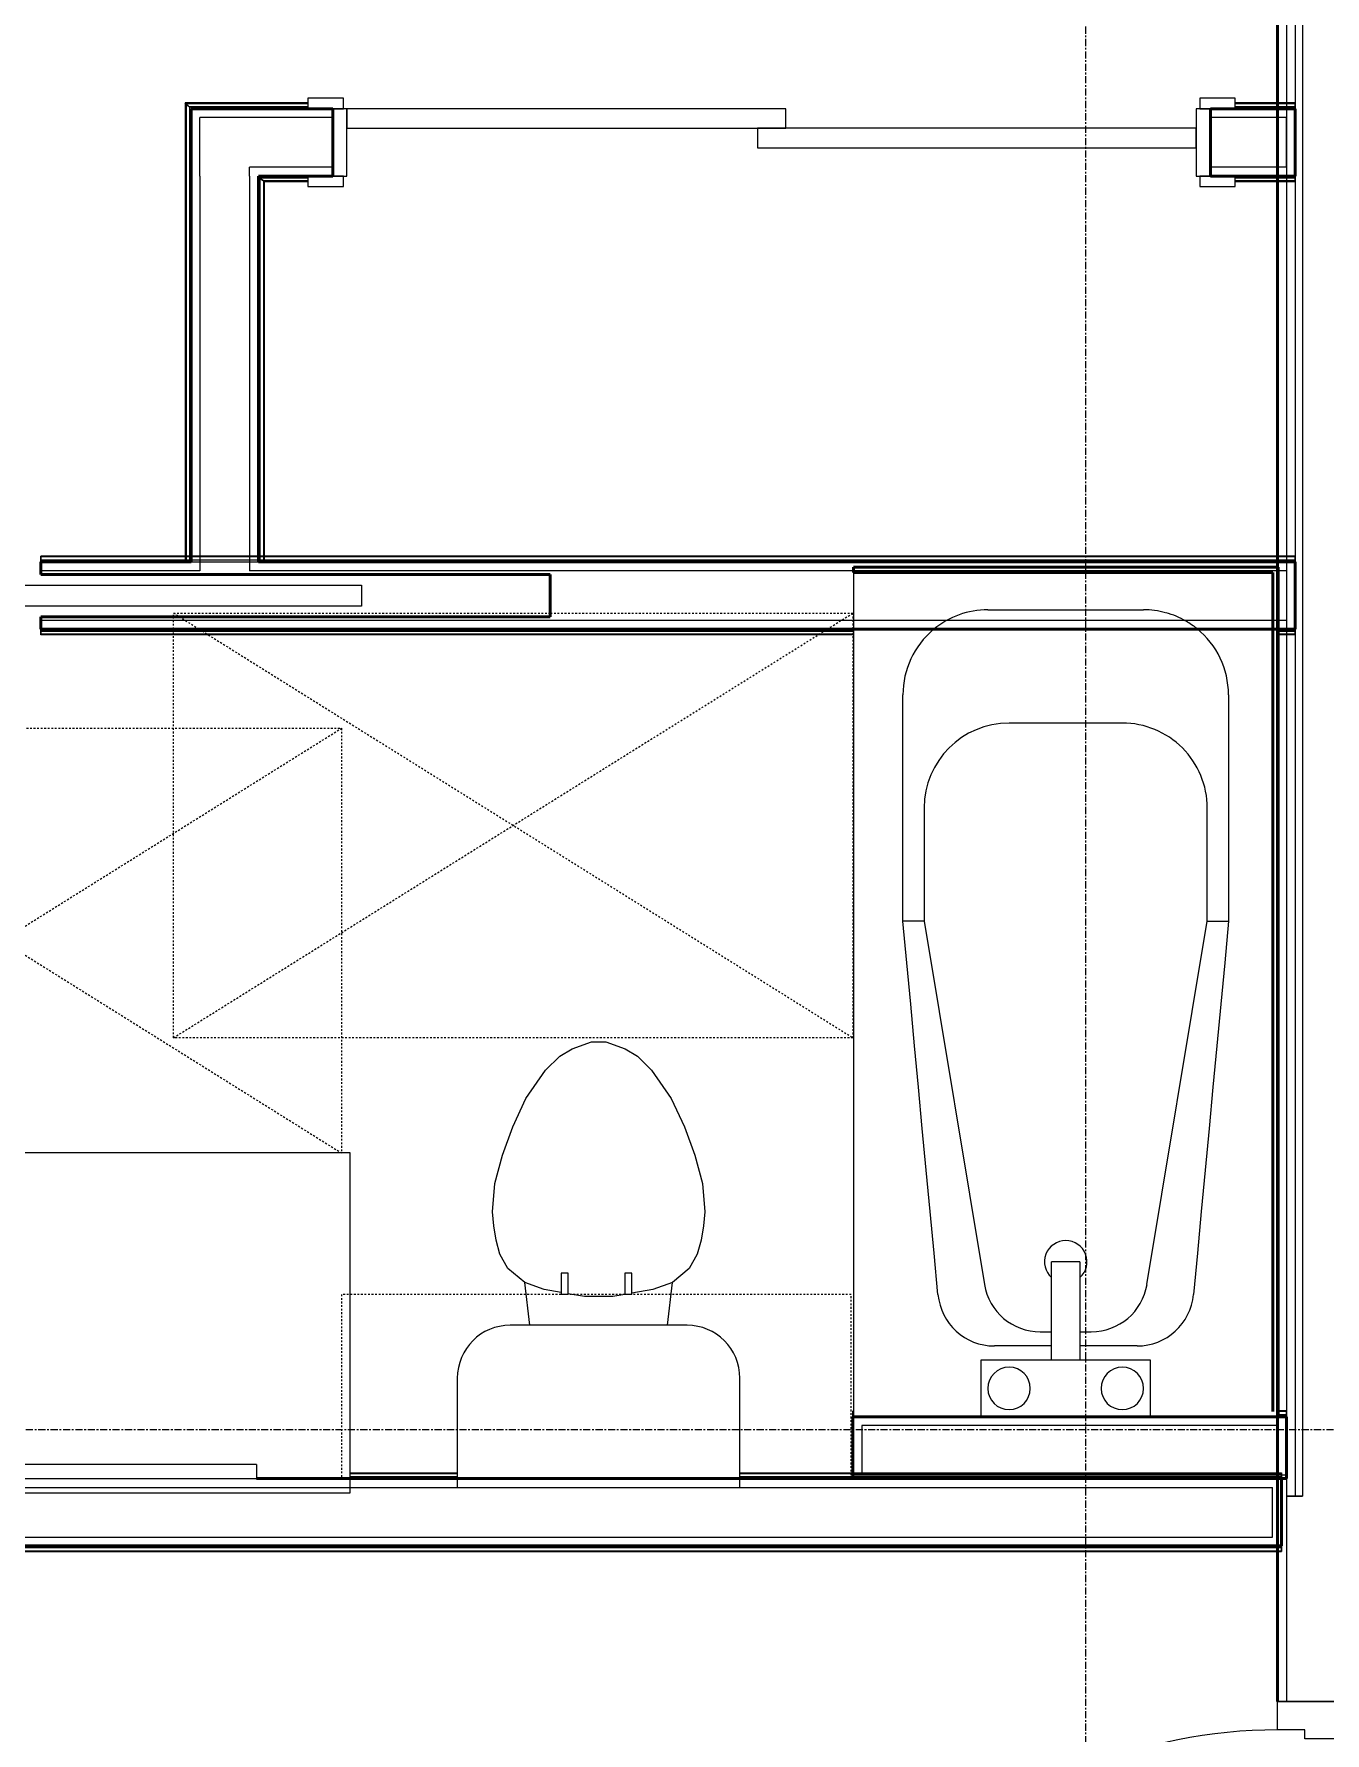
# Model space of a CAD drawing. Header units: inches. Extents: x -4218 to -1830, y 9756 to 12426.
# Drawn here: x -3555.6 to -3464.4, y 11825.8 to 11945.8 of the extents above; entities that cross this region are included whole.
import ezdxf

# ---------------------------------------------------------------- set-up
doc = ezdxf.new("R2010")
doc.units = ezdxf.units.IN
doc.header["$MEASUREMENT"] = 0
doc.linetypes.add('Dash', pattern=[0.25, 0.125, -0.125])
doc.linetypes.add('Grid Line 1_2_', pattern=[0.875, 0.5, -0.125, 0.125, -0.125])
for name, color, linetype, lineweight in [('0-1', 7, 'Continuous', 5), ('0-2', 252, 'Continuous', 9), ('0-3', 7, 'Continuous', 9), ('A-DOOR-1', 7, 'Continuous', 9), ('A-DOOR-2', 50, 'Continuous', 20), ('A-DOOR-FRAM-1', 50, 'Continuous', 20), ('A-GENM-HDLN-1', 7, 'Dash', 9), ('A-GENM-HDLN-2', 252, 'Dash', 9), ('A-WALL-1', 250, 'Continuous', 50), ('A-WALL-2', 10, 'Continuous', 13), ('A-WALL-3', 253, 'Continuous', 9), ('A-WALL-4', 254, 'Continuous', 9), ('A-WALL-5', 252, 'Continuous', 9), ('A-WALL-6', 7, 'Continuous', 9), ('I-WALL-1', 250, 'Continuous', 50), ('I-WALL-2', 254, 'Continuous', 9), ('I-WALL-3', 253, 'Continuous', 9), ('I-WALL-4', 252, 'Continuous', 9), ('P-SANR-FIXT-1', 7, 'Continuous', 9), ('P-SANR-FIXT-2', 252, 'Continuous', 9), ('P-SANR-FIXT-3', 253, 'Continuous', 9), ('P-SANR-FIXT-5', 254, 'Continuous', 9), ('Q-CASE-2', 252, 'Continuous', 9), ('Q-CASE-3', 7, 'Continuous', 9), ('Q-CASE-5', 254, 'Continuous', 9), ('Q-CASE-6', 7, 'Dash', 9), ('S-GRID-1', 1, 'Grid Line 1_2_', 9)]:
    doc.layers.add(name, color=color, linetype=linetype, lineweight=lineweight)

# ---------------------------------------------------------------- blocks, each defined once
blk = doc.blocks.new('Basic Wall _ INT - W4BØF - _5_8 GYP - 2X4 WOOD_BATT_ - 5_8 GYP_ - ___-2677053-BACKGROUND - 1ST FLOOR')
at = {"layer": 'A-WALL-3'}
for p, q in [((-3593.77, 11843.76), (-3593.8, 11843.74)), ((-3593.6, 11843.94), (-3593.66, 11843.88)), ((-3593.45, 11844.09), (-3593.59, 11843.95)), ((-3593.39, 11844.15), (-3593.45, 11844.09)), ((-3497.77, 11844.09), (-3497.17, 11844.09)), ((-3467.77, 11843.74), (-3497.77, 11843.74)), ((-3497.15, 11844.09), (-3467.77, 11844.09)), ((-3467.5, 11843.86), (-3467.77, 11843.86)), ((-3467.74, 11844.15), (-3467.5, 11844.15)), ((-3467.5, 11844.15), (-3467.5, 11844.03)), ((-3467.5, 11844.03), (-3467.5, 11843.86)), ((-3467.5, 11843.86), (-3467.5, 11843.8)), ((-3467.5, 11843.86), (-3467.5, 11843.86)), ((-3467.5, 11843.8), (-3467.5, 11843.78)), ((-3467.5, 11843.78), (-3467.5, 11843.74))]:
    blk.add_line(p, q, dxfattribs=at)
at = {"layer": 'A-WALL-4'}
for p, q in [((-3467.5, 11843.74), (-3467.77, 11843.74)), ((-3467.76, 11844.09), (-3467.5, 11844.09)), ((-3467.5, 11844.09), (-3467.5, 11844.15)), ((-3467.5, 11843.95), (-3467.5, 11844.09)), ((-3467.5, 11843.88), (-3467.5, 11843.94)), ((-3467.5, 11843.74), (-3467.5, 11843.76))]:
    blk.add_line(p, q, dxfattribs=at)
at = {"layer": 'A-WALL-5'}
for p, q in [((-3593.27, 11843.74), (-3593.8, 11843.74)), ((-3593.45, 11844.09), (-3593.27, 11844.09)), ((-3533.27, 11844.09), (-3525.72, 11844.09)), ((-3525.72, 11843.74), (-3533.27, 11843.74)), ((-3505.76, 11844.09), (-3497.77, 11844.09)), ((-3497.77, 11843.74), (-3505.76, 11843.74)), ((-3497.77, 11844.15), (-3497.18, 11844.15)), ((-3467.77, 11843.86), (-3497.77, 11843.86)), ((-3497.15, 11844.15), (-3467.77, 11844.15))]:
    blk.add_line(p, q, dxfattribs=at)
at = {"layer": 'A-WALL-6'}
for p, q in [((-3593.27, 11843.86), (-3593.67, 11843.86)), ((-3593.39, 11844.15), (-3593.27, 11844.15)), ((-3533.27, 11844.15), (-3525.72, 11844.15)), ((-3525.72, 11843.86), (-3533.27, 11843.86)), ((-3505.76, 11844.15), (-3497.77, 11844.15)), ((-3497.77, 11843.86), (-3505.76, 11843.86))]:
    blk.add_line(p, q, dxfattribs=at)
at = {"layer": 'A-WALL-6', "flags": 128}
for points in [[(-3593.76, 11843.78), (-3593.73, 11843.8), (-3593.71, 11843.82), (-3593.7, 11843.84), (-3593.68, 11843.85), (-3593.68, 11843.86), (-3593.67, 11843.86)], [(-3593.67, 11843.86), (-3593.65, 11843.88), (-3593.6, 11843.94), (-3593.5, 11844.03), (-3593.39, 11844.15)]]:
    blk.add_lwpolyline(points, dxfattribs=at)
blk = doc.blocks.new('Basic Wall _ INT - W4BØF - _5_8 GYP - 2X4 WOOD_BATT_ - 5_8 GYP_ - ___-2677052-BACKGROUND - 1ST FLOOR')
at = {"layer": 'A-WALL-3'}
for p, q in [((-3598.9, 11838.64), (-3598.96, 11838.58)), ((-3598.75, 11838.78), (-3598.9, 11838.64)), ((-3598.69, 11838.85), (-3598.75, 11838.79)), ((-3598.55, 11838.99), (-3598.57, 11838.97)), ((-3467.5, 11838.99), (-3467.77, 11838.99)), ((-3467.77, 11838.64), (-3467.5, 11838.64)), ((-3467.5, 11838.97), (-3467.5, 11838.99)), ((-3467.5, 11838.79), (-3467.5, 11838.85)), ((-3467.5, 11838.64), (-3467.5, 11838.78)), ((-3467.5, 11838.58), (-3467.5, 11838.64))]:
    blk.add_line(p, q, dxfattribs=at)
at = {"layer": 'A-WALL-5'}
for p, q in [((-3598.9, 11838.64), (-3467.77, 11838.64)), ((-3467.77, 11838.99), (-3598.55, 11838.99)), ((-3467.77, 11838.86), (-3467.5, 11838.86)), ((-3467.77, 11838.58), (-3467.5, 11838.58)), ((-3467.5, 11838.99), (-3467.5, 11838.95)), ((-3467.5, 11838.95), (-3467.5, 11838.86)), ((-3467.5, 11838.86), (-3467.5, 11838.7)), ((-3467.5, 11838.7), (-3467.5, 11838.58))]:
    blk.add_line(p, q, dxfattribs=at)
at = {"layer": 'A-WALL-6'}
for p, q in [((-3598.96, 11838.58), (-3467.77, 11838.58)), ((-3598.67, 11838.86), (-3467.77, 11838.86))]:
    blk.add_line(p, q, dxfattribs=at)
at = {"layer": 'A-WALL-6', "flags": 128}
for points in [[(-3598.96, 11838.58), (-3598.84, 11838.7), (-3598.75, 11838.79), (-3598.69, 11838.84), (-3598.67, 11838.86)], [(-3598.67, 11838.86), (-3598.67, 11838.87), (-3598.66, 11838.88), (-3598.65, 11838.89), (-3598.63, 11838.91), (-3598.61, 11838.93), (-3598.59, 11838.95)]]:
    blk.add_lwpolyline(points, dxfattribs=at)
blk = doc.blocks.new('Basic Wall _ INT - W4BØF - _5_8 GYP - 2X4 WOOD_BATT_ - 5_8 GYP_ - ___-2677057-BACKGROUND - 1ST FLOOR')
at = {"layer": 'A-WALL-3'}
for p, q in [((-3539.77, 11935.75), (-3539.75, 11935.73)), ((-3536.27, 11935.75), (-3534.52, 11935.75)), ((-3472.52, 11935.75), (-3470.77, 11935.75)), ((-3467.77, 11935.75), (-3466.52, 11935.75)), ((-3466.52, 11935.75), (-3466.52, 11935.71)), ((-3539.63, 11935.61), (-3539.57, 11935.55)), ((-3539.57, 11935.54), (-3539.42, 11935.4)), ((-3539.42, 11935.4), (-3539.36, 11935.34)), ((-3466.52, 11935.4), (-3467.77, 11935.4)), ((-3466.52, 11935.71), (-3466.52, 11935.69)), ((-3466.52, 11935.69), (-3466.52, 11935.64)), ((-3466.52, 11935.64), (-3466.52, 11935.63)), ((-3466.52, 11935.63), (-3466.52, 11935.61)), ((-3466.52, 11935.61), (-3466.52, 11935.46)), ((-3466.52, 11935.46), (-3466.52, 11935.34))]:
    blk.add_line(p, q, dxfattribs=at)
at = {"layer": 'A-WALL-4'}
for p, q in [((-3466.52, 11935.73), (-3466.52, 11935.75)), ((-3466.52, 11935.55), (-3466.52, 11935.61)), ((-3466.52, 11935.4), (-3466.52, 11935.54)), ((-3466.52, 11935.34), (-3466.52, 11935.4))]:
    blk.add_line(p, q, dxfattribs=at)
at = {"layer": 'A-WALL-5'}
for p, q in [((-3539.77, 11935.75), (-3536.27, 11935.75)), ((-3470.77, 11935.75), (-3467.77, 11935.75)), ((-3536.27, 11935.4), (-3539.42, 11935.4)), ((-3467.77, 11935.4), (-3470.77, 11935.4)), ((-3467.77, 11935.63), (-3466.52, 11935.63)), ((-3466.52, 11935.34), (-3467.77, 11935.34))]:
    blk.add_line(p, q, dxfattribs=at)
at = {"layer": 'A-WALL-6'}
for p, q in [((-3539.65, 11935.63), (-3536.27, 11935.63)), ((-3536.27, 11935.34), (-3539.36, 11935.34)), ((-3470.77, 11935.63), (-3467.77, 11935.63)), ((-3467.77, 11935.34), (-3470.77, 11935.34))]:
    blk.add_line(p, q, dxfattribs=at)
at = {"layer": 'A-WALL-6', "flags": 128}
for points in [[(-3539.65, 11935.63), (-3539.65, 11935.63), (-3539.66, 11935.64), (-3539.67, 11935.65), (-3539.69, 11935.67), (-3539.71, 11935.69), (-3539.73, 11935.71)], [(-3539.36, 11935.34), (-3539.48, 11935.46), (-3539.57, 11935.55), (-3539.63, 11935.61), (-3539.65, 11935.63)]]:
    blk.add_lwpolyline(points, dxfattribs=at)
blk = doc.blocks.new('Basic Wall _ INT - W4BØF - _5_8 GYP - 2X4 WOOD_BATT_ - 5_8 GYP_ - ___-2677056-BACKGROUND - 1ST FLOOR')
at = {"layer": 'A-WALL-3'}
for p, q in [((-3544.94, 11940.91), (-3544.87, 11940.85)), ((-3544.87, 11940.85), (-3544.73, 11940.71)), ((-3544.73, 11940.7), (-3544.66, 11940.64)), ((-3544.55, 11940.52), (-3544.52, 11940.5)), ((-3466.52, 11940.85), (-3467.77, 11940.85)), ((-3466.52, 11940.91), (-3466.52, 11940.79)), ((-3466.52, 11940.79), (-3466.52, 11940.7)), ((-3466.52, 11940.7), (-3466.52, 11940.64)), ((-3466.52, 11940.64), (-3466.52, 11940.63)), ((-3466.52, 11940.63), (-3466.52, 11940.62)), ((-3466.52, 11940.62), (-3466.52, 11940.6)), ((-3466.52, 11940.6), (-3466.52, 11940.58)), ((-3466.52, 11940.58), (-3466.52, 11940.54)), ((-3466.52, 11940.54), (-3466.52, 11940.5)), ((-3536.27, 11940.5), (-3535.71, 11940.5)), ((-3472.52, 11940.5), (-3470.77, 11940.5)), ((-3467.77, 11940.5), (-3466.52, 11940.5))]:
    blk.add_line(p, q, dxfattribs=at)
at = {"layer": 'A-WALL-4'}
for p, q in [((-3466.52, 11940.85), (-3466.52, 11940.91)), ((-3466.52, 11940.71), (-3466.52, 11940.85)), ((-3466.52, 11940.64), (-3466.52, 11940.7)), ((-3466.52, 11940.5), (-3466.52, 11940.52))]:
    blk.add_line(p, q, dxfattribs=at)
at = {"layer": 'A-WALL-5'}
for p, q in [((-3536.27, 11940.85), (-3544.87, 11940.85)), ((-3467.77, 11940.85), (-3470.77, 11940.85)), ((-3466.52, 11940.91), (-3467.77, 11940.91)), ((-3466.52, 11940.63), (-3467.77, 11940.63)), ((-3544.52, 11940.5), (-3536.27, 11940.5)), ((-3470.77, 11940.5), (-3467.77, 11940.5))]:
    blk.add_line(p, q, dxfattribs=at)
at = {"layer": 'A-WALL-6'}
for p, q in [((-3536.27, 11940.91), (-3544.94, 11940.91)), ((-3536.27, 11940.63), (-3544.65, 11940.63)), ((-3467.77, 11940.91), (-3470.77, 11940.91)), ((-3467.77, 11940.63), (-3470.77, 11940.63))]:
    blk.add_line(p, q, dxfattribs=at)
at = {"layer": 'A-WALL-6', "flags": 128}
for points in [[(-3544.65, 11940.63), (-3544.67, 11940.64), (-3544.73, 11940.7), (-3544.82, 11940.79), (-3544.94, 11940.91)], [(-3544.57, 11940.54), (-3544.59, 11940.56), (-3544.61, 11940.58), (-3544.62, 11940.6), (-3544.64, 11940.61), (-3544.65, 11940.62), (-3544.65, 11940.63)]]:
    blk.add_lwpolyline(points, dxfattribs=at)
blk = doc.blocks.new('SLIDING - FLUSH - 5-0 x 6-8-3203585-BACKGROUND - 1ST FLOOR')
at = {"layer": 'A-DOOR-1'}
for p, q in [((-30.25, 3), (-32.75, 3)), ((-32.75, 3), (-32.75, 2.25)), ((-30.25, 2.25), (-30.25, 3)), ((30.25, 3), (30.25, 2.25)), ((32.75, 3), (30.25, 3)), ((32.75, 2.25), (32.75, 3)), ((-32.75, 2.25), (-30.25, 2.25)), ((30.25, 2.25), (32.75, 2.25)), ((-30.25, -2.5), (-32.75, -2.5)), ((-32.75, -2.5), (-32.75, -3.25)), ((-32.75, -3.25), (-30.25, -3.25)), ((-30.25, -3.25), (-30.25, -2.5)), ((32.75, -2.5), (30.25, -2.5)), ((30.25, -2.5), (30.25, -3.25)), ((30.25, -3.25), (32.75, -3.25)), ((32.75, -3.25), (32.75, -2.5))]:
    blk.add_line(p, q, dxfattribs=at)
at = {"layer": 'A-DOOR-2'}
for p, q in [((1, 2.25), (-30, 2.25)), ((-30, 2.25), (-30, 0.87)), ((1, 0.87), (1, 2.25)), ((-30, 0.87), (1, 0.87)), ((30, 0.87), (-1, 0.87)), ((-1, 0.87), (-1, -0.5)), ((30, -0.5), (30, 0.87)), ((-1, -0.5), (30, -0.5))]:
    blk.add_line(p, q, dxfattribs=at)
at = {"layer": 'A-DOOR-FRAM-1'}
for p, q in [((-30, 2.25), (-31, 2.25)), ((-31, 2.25), (-31, -2.5)), ((-30, -2.5), (-30, 2.25)), ((31, 2.25), (30, 2.25)), ((30, 2.25), (30, -2.5)), ((31, -2.5), (31, 2.25)), ((-31, -2.5), (-30, -2.5)), ((30, -2.5), (31, -2.5))]:
    blk.add_line(p, q, dxfattribs=at)
blk = doc.blocks.new('Basic Wall _ INT - W4BØF - _5_8 GYP - 2X4 WOOD_BATT_ - 5_8 GYP_ - ___-2677061-BACKGROUND - 1ST FLOOR')
at = {"layer": 'A-WALL-3'}
for p, q in [((-3539.75, 11935.73), (-3539.77, 11935.75)), ((-3539.57, 11935.55), (-3539.63, 11935.61)), ((-3539.42, 11935.4), (-3539.57, 11935.54)), ((-3539.36, 11935.34), (-3539.42, 11935.4)), ((-3539.67, 11908.49), (-3539.71, 11908.49)), ((-3539.66, 11908.49), (-3539.67, 11908.49)), ((-3539.65, 11908.49), (-3539.66, 11908.49)), ((-3539.48, 11908.49), (-3539.65, 11908.49)), ((-3539.65, 11908.49), (-3539.65, 11908.49)), ((-3539.36, 11908.49), (-3539.48, 11908.49)), ((-3539.42, 11908.88), (-3539.42, 11908.78)), ((-3539.42, 11908.77), (-3539.42, 11908.69)), ((-3539.42, 11908.68), (-3539.42, 11908.63))]:
    blk.add_line(p, q, dxfattribs=at)
at = {"layer": 'A-WALL-4'}
for p, q in [((-3539.77, 11908.49), (-3539.75, 11908.49)), ((-3539.63, 11908.49), (-3539.57, 11908.49)), ((-3539.57, 11908.49), (-3539.42, 11908.49)), ((-3539.42, 11908.49), (-3539.36, 11908.49))]:
    blk.add_line(p, q, dxfattribs=at)
at = {"layer": 'A-WALL-5'}
for p, q in [((-3539.77, 11908.49), (-3539.77, 11935.75)), ((-3539.42, 11935.4), (-3539.42, 11908.9)), ((-3539.73, 11908.49), (-3539.77, 11908.49)), ((-3539.71, 11908.49), (-3539.73, 11908.49)), ((-3539.36, 11908.88), (-3539.36, 11908.78)), ((-3539.36, 11908.77), (-3539.36, 11908.69)), ((-3539.36, 11908.68), (-3539.36, 11908.63))]:
    blk.add_line(p, q, dxfattribs=at)
at = {"layer": 'A-WALL-6'}
for p, q in [((-3539.65, 11908.49), (-3539.65, 11935.63)), ((-3539.36, 11935.34), (-3539.36, 11908.9))]:
    blk.add_line(p, q, dxfattribs=at)
at = {"layer": 'A-WALL-6', "flags": 128}
for points in [[(-3539.73, 11935.71), (-3539.71, 11935.69), (-3539.69, 11935.67), (-3539.67, 11935.65), (-3539.66, 11935.64), (-3539.65, 11935.63), (-3539.65, 11935.63)], [(-3539.65, 11935.63), (-3539.63, 11935.61), (-3539.57, 11935.55), (-3539.48, 11935.46), (-3539.36, 11935.34)]]:
    blk.add_lwpolyline(points, dxfattribs=at)
blk = doc.blocks.new('Basic Wall _ INT - W4BØF - _5_8 GYP - 2X4 WOOD_BATT_ - 5_8 GYP_ - ___-2677060-BACKGROUND - 1ST FLOOR')
at = {"layer": 'A-WALL-3'}
for p, q in [((-3544.87, 11940.85), (-3544.94, 11940.91)), ((-3544.73, 11940.71), (-3544.87, 11940.85)), ((-3544.66, 11940.64), (-3544.73, 11940.7)), ((-3544.52, 11940.5), (-3544.55, 11940.52)), ((-3544.82, 11908.49), (-3544.94, 11908.49)), ((-3544.87, 11908.89), (-3544.87, 11908.78)), ((-3544.87, 11908.77), (-3544.87, 11908.69)), ((-3544.87, 11908.69), (-3544.87, 11908.63)), ((-3544.73, 11908.49), (-3544.82, 11908.49)), ((-3544.65, 11908.49), (-3544.73, 11908.49)), ((-3544.64, 11908.49), (-3544.65, 11908.49)), ((-3544.61, 11908.49), (-3544.64, 11908.49)), ((-3544.59, 11908.49), (-3544.61, 11908.49))]:
    blk.add_line(p, q, dxfattribs=at)
at = {"layer": 'A-WALL-4'}
for p, q in [((-3544.94, 11908.49), (-3544.87, 11908.49)), ((-3544.87, 11908.49), (-3544.73, 11908.49)), ((-3544.73, 11908.49), (-3544.66, 11908.49)), ((-3544.55, 11908.49), (-3544.52, 11908.49))]:
    blk.add_line(p, q, dxfattribs=at)
at = {"layer": 'A-WALL-5'}
for p, q in [((-3544.87, 11940.85), (-3544.87, 11908.9)), ((-3544.52, 11908.49), (-3544.52, 11940.5)), ((-3544.94, 11908.89), (-3544.94, 11908.78)), ((-3544.94, 11908.77), (-3544.94, 11908.69)), ((-3544.94, 11908.69), (-3544.94, 11908.63)), ((-3544.57, 11908.49), (-3544.59, 11908.49)), ((-3544.52, 11908.49), (-3544.57, 11908.49))]:
    blk.add_line(p, q, dxfattribs=at)
at = {"layer": 'A-WALL-6'}
for p, q in [((-3544.94, 11940.91), (-3544.94, 11908.9)), ((-3544.65, 11940.63), (-3544.65, 11908.49))]:
    blk.add_line(p, q, dxfattribs=at)
at = {"layer": 'A-WALL-6', "flags": 128}
for points in [[(-3544.94, 11940.91), (-3544.82, 11940.79), (-3544.73, 11940.7), (-3544.67, 11940.64), (-3544.65, 11940.63)], [(-3544.65, 11940.63), (-3544.65, 11940.62), (-3544.64, 11940.61), (-3544.62, 11940.6), (-3544.61, 11940.58), (-3544.59, 11940.56), (-3544.57, 11940.54)]]:
    blk.add_lwpolyline(points, dxfattribs=at)
blk = doc.blocks.new('Basic Wall _ INT - W4BØF - _5_8 GYP - 2X4 WOOD_BATT_ - 5_8 GYP_ - ___-2677063-BACKGROUND - 1ST FLOOR')
at = {"layer": 'A-WALL-3'}
for p, q in [((-3593.8, 11908.69), (-3593.8, 11908.9)), ((-3593.8, 11908.63), (-3593.8, 11908.69)), ((-3593.8, 11908.61), (-3593.8, 11908.63)), ((-3593.8, 11908.61), (-3593.8, 11908.61)), ((-3593.8, 11908.6), (-3593.8, 11908.61)), ((-3593.8, 11908.59), (-3593.8, 11908.6)), ((-3593.8, 11908.57), (-3593.8, 11908.59)), ((-3593.8, 11908.55), (-3593.8, 11908.57)), ((-3593.39, 11908.84), (-3593.6, 11908.84)), ((-3544.82, 11908.84), (-3544.94, 11908.84)), ((-3544.73, 11908.84), (-3544.82, 11908.84)), ((-3544.67, 11908.84), (-3544.73, 11908.84)), ((-3539.77, 11908.84), (-3544.52, 11908.84)), ((-3544.52, 11908.49), (-3539.77, 11908.49)), ((-3539.57, 11908.84), (-3539.63, 11908.84)), ((-3539.48, 11908.84), (-3539.57, 11908.84)), ((-3539.36, 11908.84), (-3539.48, 11908.84)), ((-3466.52, 11908.84), (-3467.77, 11908.84)), ((-3467.77, 11908.49), (-3466.52, 11908.49)), ((-3466.52, 11908.9), (-3466.52, 11908.69)), ((-3466.52, 11908.69), (-3466.52, 11908.63)), ((-3466.52, 11908.63), (-3466.52, 11908.61)), ((-3466.52, 11908.61), (-3466.52, 11908.6)), ((-3466.52, 11908.61), (-3466.52, 11908.61)), ((-3466.52, 11908.6), (-3466.52, 11908.53)), ((-3466.52, 11908.53), (-3466.52, 11908.49))]:
    blk.add_line(p, q, dxfattribs=at)
at = {"layer": 'A-WALL-4'}
for p, q in [((-3593.8, 11908.9), (-3593.8, 11908.84)), ((-3593.8, 11908.84), (-3593.8, 11908.7)), ((-3593.8, 11908.69), (-3593.8, 11908.63)), ((-3593.8, 11908.51), (-3593.8, 11908.49)), ((-3466.52, 11908.84), (-3466.52, 11908.9)), ((-3466.52, 11908.7), (-3466.52, 11908.84)), ((-3466.52, 11908.63), (-3466.52, 11908.69)), ((-3466.52, 11908.49), (-3466.52, 11908.51))]:
    blk.add_line(p, q, dxfattribs=at)
at = {"layer": 'A-WALL-5'}
for p, q in [((-3593.8, 11908.53), (-3593.8, 11908.55)), ((-3593.8, 11908.49), (-3593.8, 11908.53)), ((-3593.8, 11908.49), (-3589.15, 11908.49)), ((-3593.39, 11908.9), (-3593.6, 11908.9)), ((-3589.15, 11908.84), (-3593.39, 11908.84)), ((-3589.15, 11908.84), (-3589.15, 11908.9)), ((-3589.15, 11908.7), (-3589.15, 11908.84)), ((-3589.15, 11908.63), (-3589.15, 11908.69)), ((-3589.15, 11908.49), (-3589.15, 11908.51)), ((-3555.15, 11908.9), (-3555.15, 11908.84)), ((-3555.15, 11908.84), (-3555.15, 11908.7)), ((-3544.94, 11908.84), (-3555.15, 11908.84)), ((-3555.15, 11908.69), (-3555.15, 11908.63)), ((-3555.15, 11908.51), (-3555.15, 11908.49)), ((-3555.15, 11908.49), (-3544.52, 11908.49)), ((-3544.82, 11908.9), (-3544.94, 11908.9)), ((-3544.73, 11908.9), (-3544.82, 11908.9)), ((-3544.67, 11908.9), (-3544.73, 11908.9)), ((-3540.41, 11908.61), (-3544.52, 11908.61)), ((-3539.77, 11908.9), (-3544.51, 11908.9)), ((-3539.77, 11908.61), (-3540.4, 11908.61)), ((-3539.77, 11908.49), (-3467.77, 11908.49)), ((-3539.57, 11908.9), (-3539.63, 11908.9)), ((-3539.48, 11908.9), (-3539.57, 11908.9)), ((-3539.36, 11908.9), (-3539.48, 11908.9)), ((-3467.77, 11908.84), (-3539.36, 11908.84)), ((-3466.52, 11908.9), (-3467.77, 11908.9)), ((-3466.52, 11908.61), (-3467.77, 11908.61))]:
    blk.add_line(p, q, dxfattribs=at)
at = {"layer": 'A-WALL-6'}
for p, q in [((-3589.15, 11908.61), (-3593.8, 11908.61)), ((-3589.15, 11908.9), (-3593.39, 11908.9)), ((-3589.15, 11908.9), (-3589.15, 11908.61)), ((-3589.15, 11908.61), (-3589.15, 11908.53)), ((-3589.15, 11908.53), (-3589.15, 11908.49)), ((-3555.15, 11908.61), (-3555.15, 11908.9)), ((-3544.94, 11908.9), (-3555.15, 11908.9)), ((-3544.52, 11908.61), (-3555.15, 11908.61)), ((-3555.15, 11908.53), (-3555.15, 11908.61)), ((-3555.15, 11908.49), (-3555.15, 11908.53)), ((-3467.77, 11908.61), (-3539.77, 11908.61)), ((-3467.77, 11908.9), (-3539.36, 11908.9))]:
    blk.add_line(p, q, dxfattribs=at)
blk = doc.blocks.new('Basic Wall _ INT - W4BØF - _5_8 GYP - 2X4 WOOD_BATT_ - 5_8 GYP_ - ___-2677062-BACKGROUND - 1ST FLOOR')
at = {"layer": 'A-WALL-3'}
for p, q in [((-3467.74, 11903.74), (-3466.52, 11903.74)), ((-3466.52, 11903.39), (-3467.74, 11903.39)), ((-3466.52, 11903.74), (-3466.52, 11903.7)), ((-3466.52, 11903.7), (-3466.52, 11903.68)), ((-3466.52, 11903.68), (-3466.52, 11903.66)), ((-3466.52, 11903.66), (-3466.52, 11903.64)), ((-3466.52, 11903.64), (-3466.52, 11903.63)), ((-3466.52, 11903.63), (-3466.52, 11903.62)), ((-3466.52, 11903.62), (-3466.52, 11903.61)), ((-3466.52, 11903.61), (-3466.52, 11903.54)), ((-3466.52, 11903.54), (-3466.52, 11903.45)), ((-3466.52, 11903.45), (-3466.52, 11903.33))]:
    blk.add_line(p, q, dxfattribs=at)
at = {"layer": 'A-WALL-4'}
for p, q in [((-3466.52, 11903.72), (-3466.52, 11903.74)), ((-3466.52, 11903.54), (-3466.52, 11903.6)), ((-3466.52, 11903.39), (-3466.52, 11903.53)), ((-3466.52, 11903.33), (-3466.52, 11903.39))]:
    blk.add_line(p, q, dxfattribs=at)
at = {"layer": 'A-WALL-5'}
for p, q in [((-3592.8, 11903.74), (-3589.15, 11903.74)), ((-3589.15, 11903.39), (-3592.8, 11903.39)), ((-3589.15, 11903.72), (-3589.15, 11903.74)), ((-3589.15, 11903.54), (-3589.15, 11903.6)), ((-3589.15, 11903.39), (-3589.15, 11903.53)), ((-3589.15, 11903.33), (-3589.15, 11903.39)), ((-3555.15, 11903.74), (-3555.15, 11903.72)), ((-3555.15, 11903.74), (-3497.74, 11903.74)), ((-3555.15, 11903.6), (-3555.15, 11903.54)), ((-3555.15, 11903.53), (-3555.15, 11903.39)), ((-3555.15, 11903.39), (-3555.15, 11903.33)), ((-3497.74, 11903.39), (-3555.15, 11903.39)), ((-3467.74, 11903.61), (-3466.52, 11903.61)), ((-3466.52, 11903.33), (-3467.74, 11903.33))]:
    blk.add_line(p, q, dxfattribs=at)
at = {"layer": 'A-WALL-6'}
for p, q in [((-3592.8, 11903.61), (-3589.15, 11903.61)), ((-3589.15, 11903.33), (-3592.8, 11903.33)), ((-3589.15, 11903.74), (-3589.15, 11903.7)), ((-3589.15, 11903.7), (-3589.15, 11903.61)), ((-3589.15, 11903.61), (-3589.15, 11903.33)), ((-3555.15, 11903.7), (-3555.15, 11903.74)), ((-3555.15, 11903.61), (-3555.15, 11903.7)), ((-3555.15, 11903.61), (-3497.74, 11903.61)), ((-3555.15, 11903.33), (-3555.15, 11903.61)), ((-3497.74, 11903.33), (-3555.15, 11903.33))]:
    blk.add_line(p, q, dxfattribs=at)
blk = doc.blocks.new('POCKET - FLUSH - 2-10 x 6-8-2882530-BACKGROUND - 1ST FLOOR')
at = {"layer": 'A-DOOR-2'}
for p, q in [((-39.67, -0.75), (-39.67, 0.75)), ((-39.67, 0.75), (-5.67, 0.75)), ((-5.67, 0.75), (-5.67, -0.75)), ((-5.67, -0.75), (-39.67, -0.75))]:
    blk.add_line(p, q, dxfattribs=at)
blk = doc.blocks.new('Toilet-Domestic-3D - Toilet-Domestic-3D-V110-BACKGROUND - 1ST FLOOR')
at = {"layer": 'P-SANR-FIXT-1'}
for p, q in [((-3.74, 10), (-2.74, 11)), ((-2.74, 11), (-1.87, 11.5)), ((-1.87, 11.5), (-0.5, 12)), ((-0.5, 12), (0.5, 12)), ((0.5, 12), (1.87, 11.5)), ((1.87, 11.5), (2.74, 11)), ((2.74, 11), (3.74, 10)), ((-5.13, 8), (-3.74, 10)), ((3.74, 10), (5.13, 8)), ((-6.06, 6), (-5.13, 8)), ((5.13, 8), (6.06, 6)), ((-6.79, 4), (-6.06, 6)), ((6.06, 6), (6.79, 4)), ((-7.33, 1.99), (-6.79, 4)), ((6.79, 4), (7.33, 1.99)), ((-7.5, 0), (-7.33, 1.99)), ((7.33, 1.99), (7.5, 0)), ((-7.41, -1), (-7.5, 0)), ((-7.24, -2), (-7.41, -1)), ((7.41, -1), (7.24, -2)), ((7.5, 0), (7.41, -1)), ((-6.97, -3), (-7.24, -2)), ((7.24, -2), (6.97, -3)), ((-6.4, -4), (-6.97, -3)), ((6.97, -3), (6.4, -4)), ((-5.21, -5), (-6.4, -4)), ((6.4, -4), (5.21, -5)), ((-3.84, -5.5), (-5.21, -5)), ((-4.86, -8.02), (-5.21, -5)), ((-2.65, -5.71), (-3.84, -5.5)), ((-1, -6), (-2.16, -5.8)), ((1, -6), (-1, -6)), ((1.85, -5.85), (1, -6)), ((3.84, -5.5), (2.34, -5.76)), ((5.21, -5), (3.84, -5.5)), ((4.86, -8.02), (5.21, -5)), ((6.25, -8.02), (-6.25, -8.02)), ((-9.98, -11.75), (-9.98, -18.85)), ((9.98, -18.85), (9.98, -11.75))]:
    blk.add_line(p, q, dxfattribs=at)
for centre, start, end in [((-6.25, -11.75), 90, 180), ((6.25, -11.75), 0, 90)]:
    blk.add_arc(centre, 3.73, start, end, dxfattribs=at)
at = {"layer": 'P-SANR-FIXT-2'}
for p, q in [((-9.98, -18.85), (-9.98, -19.48)), ((9.98, -19.48), (9.98, -18.85))]:
    blk.add_line(p, q, dxfattribs=at)
at = {"layer": 'P-SANR-FIXT-3'}
blk.add_line((-9.98, -19.48), (9.98, -19.48), dxfattribs=at)
blk = doc.blocks.new('Bath Vanity - Bath Vanity 60_-2708009-BACKGROUND - 1ST FLOOR')
at = {"layer": 'Q-CASE-2'}
for p, q in [((30.74, 0), (-29.26, 0)), ((-29.26, 0), (-29.26, -1)), ((30.74, -0.34), (30.74, 0)), ((30.74, -1), (30.74, -0.38))]:
    blk.add_line(p, q, dxfattribs=at)
at = {"layer": 'Q-CASE-3'}
for p, q in [((-29.26, -1), (-29.26, -24)), ((30.74, -22.38), (30.74, -1)), ((-29.26, -24), (30.26, -24))]:
    blk.add_line(p, q, dxfattribs=at)
blk = doc.blocks.new('Bath Tub - Maestro - 60_x30_-V111-BACKGROUND - 1ST FLOOR')
at = {"layer": 'P-SANR-FIXT-1'}
for p, q in [((55.62, 0), (0.37, 0)), ((35, -3.5), (51, -3.5)), ((35, -5), (35, -3.5)), ((35, -5), (9.35, -9.26)), ((43, -5), (35, -5)), ((4, -9), (0.37, -9)), ((4, -14), (4, -9)), ((5, -14), (5, -9.96)), ((49, -19), (49, -11)), ((4, -16), (4, -14)), ((4, -14), (10.94, -14)), ((6, -13.2), (6, -14)), ((10.94, -16), (10.94, -14)), ((4, -21), (4, -16)), ((10.94, -16), (4, -16)), ((5, -20.04), (5, -16)), ((6, -16), (6, -16.8)), ((0.37, -21), (4, -21)), ((9.35, -20.74), (35, -25)), ((35, -25), (35, -26.5)), ((35, -25), (43, -25)), ((51, -26.5), (35, -26.5))]:
    blk.add_line(p, q, dxfattribs=at)
at = {"layer": 'P-SANR-FIXT-1', "flags": 128}
for points in [[(8.63, -5.97), (11.56, -5.7), (14.49, -5.42), (17.42, -5.15), (20.35, -4.87), (23.28, -4.6), (26.21, -4.32), (29.14, -4.05), (32.07, -3.77), (35, -3.5)], [(35, -26.5), (32.07, -26.23), (29.14, -25.95), (26.21, -25.68), (23.28, -25.4), (20.35, -25.13), (17.42, -24.85), (14.49, -24.58), (11.56, -24.3), (8.63, -24.03)]]:
    blk.add_lwpolyline(points, dxfattribs=at)
at = {"layer": 'P-SANR-FIXT-1'}
for centre, radius, start, end in [((51, -9.5), 6, 40, 90), ((9, -9.96), 4, 95.3558, 180), ((43, -11), 6, 360, 90), ((2, -11), 1.5, 0, 180), ((10, -13.2), 4, 99.4223, 180), ((2, -11), 1.5, 180, 360), ((10.94, -15), 1.5, 0, 137.9289), ((10.94, -15), 1.5, 222.0711, 360), ((10, -16.8), 4, 180, 260.5777), ((2, -19), 1.5, 0, 180), ((2, -19), 1.5, 180, 360), ((43, -19), 6, 270, 0), ((9, -20.04), 4, 180, 264.6442), ((51, -20.5), 6, 270, 321.015)]:
    blk.add_arc(centre, radius, start, end, dxfattribs=at)
at = {"layer": 'P-SANR-FIXT-2'}
for p, q in [((0.37, 0), (0, 0)), ((59.6, 0), (55.62, 0)), ((0.37, -9), (0, -9)), ((57, -9.5), (57, -20.5)), ((0, -21), (0.37, -21))]:
    blk.add_line(p, q, dxfattribs=at)
for centre, start, end in [((51, -9.5), 0, 39.5211), ((51, -20.5), 345, 0), ((51, -20.5), 330.0858, 344.648), ((51, -20.5), 321.015, 330)]:
    blk.add_arc(centre, 6, start, end, dxfattribs=at)
at = {"layer": 'P-SANR-FIXT-3'}
for p, q in [((0, 0), (0, -9)), ((60, 0), (59.62, 0)), ((60, -29.97), (60, 0)), ((0, -9), (0, -21)), ((0, -21), (0, -29.97)), ((0, -30), (55.62, -30))]:
    blk.add_line(p, q, dxfattribs=at)
at = {"layer": 'P-SANR-FIXT-5'}
for p, q in [((0, -9), (0, -21)), ((55.62, -30), (56.25, -30)), ((56.29, -30), (59.75, -30)), ((59.76, -30), (60, -30))]:
    blk.add_line(p, q, dxfattribs=at)
blk = doc.blocks.new('ADA Clearances - 30_x48_-V112-BACKGROUND - 1ST FLOOR')
at = {"layer": 'A-GENM-HDLN-1'}
for p, q in [((-15, 24), (13.86, -22.18)), ((-15, -24), (-15, 24)), ((-15, 24), (13.86, 24)), ((15, 24), (14.74, 23.58)), ((14.74, 24), (15, 24)), ((15, 24), (15, -2.63)), ((13.86, 22.18), (-15, -24)), ((13.86, -24), (-15, -24))]:
    blk.add_line(p, q, dxfattribs=at)
at = {"layer": 'A-GENM-HDLN-2'}
for p, q in [((13.86, 24), (14.74, 24)), ((14.74, 23.58), (13.86, 22.18)), ((15, -2.63), (15, -24)), ((13.86, -22.18), (15, -24)), ((15, -24), (13.86, -24))]:
    blk.add_line(p, q, dxfattribs=at)
blk = doc.blocks.new('ADA Clearances - 30_x48_-V113-BACKGROUND - 1ST FLOOR')
at = {"layer": 'A-GENM-HDLN-1'}
for p, q in [((15, 24), (-15, -24)), ((-15, 24), (15, -24)), ((-15, 24), (15, 24)), ((15, 24), (15, -24)), ((15, -24), (-15, -24))]:
    blk.add_line(p, q, dxfattribs=at)
blk = doc.blocks.new('BATHROOM MIRROR - BATHROOM MIRROR 48_-3124766-BACKGROUND - 1ST FLOOR')
at = {"layer": 'Q-CASE-3'}
for p, q in [((24.74, 24), (-23.26, 24)), ((-23.26, 23), (-23.26, 24)), ((-23.26, 23), (24.74, 23)), ((24.74, 24), (24.74, 23))]:
    blk.add_line(p, q, dxfattribs=at)
at = {"layer": 'Q-CASE-5'}
blk.add_line((21.74, 24), (-20.26, 24), dxfattribs=at)
blk = doc.blocks.new('300 Series Wall Hung Cabinet_326 - 36_-2909952-BACKGROUND - 1ST FLOOR')
at = {"layer": 'Q-CASE-3'}
for p, q in [((-2.5, -13.19), (-2.01, -13.19)), ((-2.5, -13.19), (-2.5, -14.69)), ((-2.01, -14.69), (-2.01, -13.19)), ((2, -13.19), (2.49, -13.19)), ((2, -13.19), (2, -14.69)), ((2.49, -14.69), (2.49, -13.19)), ((-2.5, -14.69), (-2.01, -14.69)), ((2, -14.69), (2.49, -14.69))]:
    blk.add_line(p, q, dxfattribs=at)
at = {"layer": 'Q-CASE-6'}
for p, q in [((18, -0.19), (-18, -0.19)), ((-18, -0.19), (-18, -13.19)), ((18, -13.19), (18, -0.19)), ((-18, -13.19), (18, -13.19))]:
    blk.add_line(p, q, dxfattribs=at)
blk = doc.blocks.new('Basic Wall _ INT - W4FØF - INT - _5_8 GYP - 2X4 WOOD_BATT__ - ___-3084536-BACKGROUND - 1ST FLOOR')
at = {"layer": 'A-WALL-3'}
for p, q in [((-3467.15, 11848.47), (-3467.74, 11848.47)), ((-3467.74, 11848.11), (-3467.15, 11848.11)), ((-3467.15, 11848.53), (-3467.15, 11848.41)), ((-3467.15, 11848.41), (-3467.15, 11848.24)), ((-3467.15, 11848.24), (-3467.15, 11848.16)), ((-3467.15, 11848.24), (-3467.15, 11848.24)), ((-3467.15, 11848.16), (-3467.15, 11848.11))]:
    blk.add_line(p, q, dxfattribs=at)
at = {"layer": 'A-WALL-4'}
for p, q in [((-3467.15, 11848.47), (-3467.15, 11848.53)), ((-3467.15, 11848.32), (-3467.15, 11848.47)), ((-3467.15, 11848.25), (-3467.15, 11848.32)), ((-3467.15, 11848.11), (-3467.15, 11848.14))]:
    blk.add_line(p, q, dxfattribs=at)
at = {"layer": 'A-WALL-5'}
for p, q in [((-3497.77, 11848.53), (-3497.77, 11848.47)), ((-3497.77, 11848.47), (-3497.77, 11848.32)), ((-3497.77, 11848.32), (-3497.77, 11848.25)), ((-3497.77, 11848.14), (-3497.77, 11848.11)), ((-3467.15, 11848.53), (-3467.74, 11848.53)), ((-3467.15, 11848.24), (-3467.74, 11848.24))]:
    blk.add_line(p, q, dxfattribs=at)
at = {"layer": 'A-WALL-6'}
for p, q in [((-3497.77, 11848.24), (-3497.77, 11848.53)), ((-3497.77, 11848.16), (-3497.77, 11848.24)), ((-3497.77, 11848.11), (-3497.77, 11848.16))]:
    blk.add_line(p, q, dxfattribs=at)
blk = doc.blocks.new('CTR - 1st Phase - Unit Layouts_rvt-1-BACKGROUND - 1ST FLOOR')
at = {"layer": 'A-WALL-1'}
for p, q in [((-3534.52, 11940.5), (-3544.52, 11940.5)), ((-3544.52, 11940.5), (-3544.52, 11939.88)), ((-3544.52, 11939.88), (-3544.52, 11935.75)), ((-3534.52, 11935.75), (-3534.52, 11940.5)), ((-3466.52, 11940.5), (-3472.52, 11940.5)), ((-3472.52, 11940.5), (-3472.52, 11935.75)), ((-3466.52, 11939.88), (-3466.52, 11940.5)), ((-3466.52, 11936.38), (-3466.52, 11939.88)), ((-3544.52, 11935.75), (-3544.52, 11908.49)), ((-3539.77, 11935.75), (-3534.52, 11935.75)), ((-3539.77, 11908.49), (-3539.77, 11935.75)), ((-3472.52, 11935.75), (-3466.52, 11935.75)), ((-3466.52, 11935.75), (-3466.52, 11936.38)), ((-3544.52, 11908.49), (-3555.15, 11908.49)), ((-3555.15, 11908.49), (-3555.15, 11907.61)), ((-3466.52, 11908.49), (-3539.77, 11908.49)), ((-3468.11, 11908.11), (-3497.74, 11908.11)), ((-3497.74, 11908.11), (-3497.74, 11907.74)), ((-3467.74, 11908.11), (-3468.11, 11908.11)), ((-3467.74, 11848.11), (-3467.74, 11908.11)), ((-3466.52, 11907.86), (-3466.52, 11908.49)), ((-3555.15, 11907.61), (-3519.15, 11907.61)), ((-3519.15, 11907.61), (-3519.15, 11904.61)), ((-3497.74, 11907.74), (-3468.11, 11907.74)), ((-3468.11, 11907.74), (-3468.11, 11848.49)), ((-3466.52, 11904.36), (-3466.52, 11907.86)), ((-3519.15, 11904.61), (-3555.15, 11904.61)), ((-3555.15, 11904.61), (-3555.15, 11903.74)), ((-3555.15, 11903.74), (-3466.52, 11903.74)), ((-3466.52, 11903.74), (-3466.52, 11904.36)), ((-3467.15, 11848.11), (-3497.77, 11848.11)), ((-3497.77, 11848.11), (-3497.77, 11847.49)), ((-3468.11, 11848.11), (-3467.74, 11848.11)), ((-3467.15, 11847.49), (-3467.15, 11848.11)), ((-3497.77, 11847.49), (-3497.77, 11843.99)), ((-3467.15, 11843.99), (-3467.15, 11847.49)), ((-3467.5, 11843.74), (-3539.9, 11843.74)), ((-3497.77, 11843.99), (-3497.77, 11843.74)), ((-3497.77, 11843.74), (-3467.15, 11843.74)), ((-3467.5, 11843.11), (-3467.5, 11843.74)), ((-3467.15, 11843.74), (-3467.15, 11843.99)), ((-3467.5, 11839.61), (-3467.5, 11843.11)), ((-3598.55, 11838.99), (-3467.5, 11838.99)), ((-3467.5, 11838.99), (-3467.5, 11839.61))]:
    blk.add_line(p, q, dxfattribs=at)
at = {"layer": 'A-WALL-2'}
for p, q in [((-3534.52, 11939.88), (-3543.9, 11939.88)), ((-3543.9, 11936.38), (-3543.9, 11939.88)), ((-3467.15, 11939.88), (-3472.52, 11939.88)), ((-3467.15, 11936.38), (-3467.15, 11939.88)), ((-3543.9, 11935.75), (-3543.9, 11936.38)), ((-3543.9, 11935.75), (-3543.9, 11908.49)), ((-3534.52, 11936.38), (-3540.4, 11936.38)), ((-3540.4, 11935.75), (-3540.4, 11936.38)), ((-3540.4, 11935.75), (-3540.4, 11908.49)), ((-3467.15, 11936.38), (-3472.52, 11936.38)), ((-3543.9, 11908.49), (-3543.9, 11907.86)), ((-3540.4, 11908.49), (-3540.4, 11907.86)), ((-3543.9, 11907.86), (-3555.15, 11907.86)), ((-3467.15, 11907.86), (-3540.4, 11907.86)), ((-3467.15, 11907.86), (-3467.15, 11904.36)), ((-3467.15, 11904.36), (-3555.15, 11904.36)), ((-3497.15, 11847.49), (-3497.15, 11843.99)), ((-3467.77, 11847.49), (-3497.15, 11847.49)), ((-3467.77, 11843.99), (-3467.77, 11847.49)), ((-3497.15, 11843.99), (-3497.77, 11843.99)), ((-3497.15, 11843.99), (-3497.77, 11843.99)), ((-3467.77, 11843.99), (-3497.15, 11843.99)), ((-3467.15, 11843.99), (-3467.77, 11843.99)), ((-3467.15, 11843.99), (-3467.77, 11843.99)), ((-3594.42, 11843.11), (-3468.13, 11843.11)), ((-3468.13, 11839.61), (-3468.13, 11843.11)), ((-3597.92, 11839.61), (-3468.13, 11839.61))]:
    blk.add_line(p, q, dxfattribs=at)
at = {"layer": 'A-WALL-3'}
for p, q in [((-3544.52, 11935.75), (-3544.52, 11940.5)), ((-3536.27, 11940.5), (-3544.52, 11940.5)), ((-3534.52, 11940.5), (-3534.52, 11935.75)), ((-3472.52, 11935.75), (-3472.52, 11940.5)), ((-3467.77, 11940.5), (-3470.77, 11940.5)), ((-3544.52, 11935.75), (-3544.52, 11908.9)), ((-3539.77, 11935.75), (-3536.27, 11935.75)), ((-3539.77, 11908.9), (-3539.77, 11935.75)), ((-3470.77, 11935.75), (-3467.77, 11935.75)), ((-3544.94, 11908.49), (-3555.15, 11908.49)), ((-3467.77, 11908.49), (-3539.36, 11908.49)), ((-3468.11, 11908.11), (-3497.74, 11908.11)), ((-3497.74, 11907.74), (-3497.74, 11908.11)), ((-3468.11, 11908.11), (-3467.77, 11908.11)), ((-3497.74, 11907.74), (-3468.11, 11907.74)), ((-3468.11, 11907.74), (-3468.11, 11904.37)), ((-3555.15, 11903.74), (-3497.74, 11903.74)), ((-3468.11, 11904.36), (-3468.11, 11903.74)), ((-3467.74, 11848.11), (-3467.74, 11903.74)), ((-3467.77, 11848.11), (-3468.11, 11848.11)), ((-3525.72, 11843.74), (-3533.27, 11843.74)), ((-3497.77, 11843.74), (-3505.76, 11843.74)), ((-3497.77, 11844.06), (-3497.77, 11844.15)), ((-3497.77, 11843.99), (-3497.77, 11844.03)), ((-3467.5, 11843.74), (-3467.5, 11838.99)), ((-3467.5, 11843.74), (-3467.15, 11843.74)), ((-3598.55, 11838.99), (-3467.77, 11838.99))]:
    blk.add_line(p, q, dxfattribs=at)
at = {"layer": 'A-WALL-4'}
for p, q in [((-3535.71, 11940.5), (-3536.27, 11940.5)), ((-3470.77, 11940.5), (-3472.52, 11940.5)), ((-3466.52, 11940.5), (-3467.77, 11940.5)), ((-3466.52, 11940.5), (-3466.52, 11935.75)), ((-3536.27, 11935.75), (-3534.52, 11935.75)), ((-3472.52, 11935.75), (-3470.77, 11935.75)), ((-3467.77, 11935.75), (-3466.52, 11935.75)), ((-3544.67, 11908.49), (-3544.94, 11908.49)), ((-3544.52, 11908.89), (-3544.52, 11908.78)), ((-3544.52, 11908.77), (-3544.52, 11908.69)), ((-3544.52, 11908.68), (-3544.52, 11908.63)), ((-3539.77, 11908.78), (-3539.77, 11908.88)), ((-3539.77, 11908.69), (-3539.77, 11908.77)), ((-3539.77, 11908.63), (-3539.77, 11908.68)), ((-3539.36, 11908.49), (-3539.63, 11908.49)), ((-3466.52, 11908.49), (-3467.77, 11908.49)), ((-3467.74, 11907.87), (-3467.74, 11908.11)), ((-3466.52, 11908.49), (-3466.52, 11903.74)), ((-3467.74, 11904.4), (-3467.74, 11907.86)), ((-3467.74, 11903.74), (-3467.74, 11904.36)), ((-3467.74, 11903.74), (-3466.52, 11903.74)), ((-3467.15, 11848.11), (-3467.74, 11848.11)), ((-3467.15, 11848.11), (-3467.15, 11843.74)), ((-3467.77, 11843.74), (-3497.77, 11843.74)), ((-3497.77, 11843.74), (-3467.77, 11843.74)), ((-3467.5, 11843.74), (-3467.77, 11843.74)), ((-3467.77, 11843.74), (-3467.5, 11843.74)), ((-3467.77, 11838.99), (-3467.5, 11838.99))]:
    blk.add_line(p, q, dxfattribs=at)
at = {"layer": 'A-WALL-5'}
for p, q in [((-3555.15, 11907.61), (-3555.15, 11908.49)), ((-3519.15, 11907.61), (-3555.15, 11907.61)), ((-3519.15, 11904.61), (-3519.15, 11907.61)), ((-3555.15, 11903.74), (-3555.15, 11904.61)), ((-3555.15, 11904.61), (-3519.15, 11904.61)), ((-3468.11, 11903.74), (-3468.11, 11848.49)), ((-3497.77, 11844.15), (-3497.77, 11848.11))]:
    blk.add_line(p, q, dxfattribs=at)
at = {"layer": '0-2'}
for name, p in [('Basic Wall _ INT - W4BØF - _5_8 GYP - 2X4 WOOD_BATT_ - 5_8 GYP_ - ___-2677056-BACKGROUND - 1ST FLOOR', (0, 0)), ('Basic Wall _ INT - W4BØF - _5_8 GYP - 2X4 WOOD_BATT_ - 5_8 GYP_ - ___-2677060-BACKGROUND - 1ST FLOOR', (0, 0)), ('SLIDING - FLUSH - 5-0 x 6-8-3203585-BACKGROUND - 1ST FLOOR', (-3503.52, 11938.25)), ('Basic Wall _ INT - W4BØF - _5_8 GYP - 2X4 WOOD_BATT_ - 5_8 GYP_ - ___-2677057-BACKGROUND - 1ST FLOOR', (0, 0)), ('Basic Wall _ INT - W4BØF - _5_8 GYP - 2X4 WOOD_BATT_ - 5_8 GYP_ - ___-2677061-BACKGROUND - 1ST FLOOR', (0, 0)), ('Basic Wall _ INT - W4BØF - _5_8 GYP - 2X4 WOOD_BATT_ - 5_8 GYP_ - ___-2677063-BACKGROUND - 1ST FLOOR', (0, 0)), ('Basic Wall _ INT - W4BØF - _5_8 GYP - 2X4 WOOD_BATT_ - 5_8 GYP_ - ___-2677062-BACKGROUND - 1ST FLOOR', (0, 0)), ('Toilet-Domestic-3D - Toilet-Domestic-3D-V110-BACKGROUND - 1ST FLOOR', (-3515.74, 11862.59)), ('Basic Wall _ INT - W4FØF - INT - _5_8 GYP - 2X4 WOOD_BATT__ - ___-3084536-BACKGROUND - 1ST FLOOR', (0, 0)), ('Basic Wall _ INT - W4BØF - _5_8 GYP - 2X4 WOOD_BATT_ - 5_8 GYP_ - ___-2677053-BACKGROUND - 1ST FLOOR', (0, 0)), ('Basic Wall _ INT - W4BØF - _5_8 GYP - 2X4 WOOD_BATT_ - 5_8 GYP_ - ___-2677052-BACKGROUND - 1ST FLOOR', (0, 0))]:
    blk.add_blockref(name, p, dxfattribs=at)
for name, p, rotation in [('Bath Tub - Maestro - 60_x30_-V111-BACKGROUND - 1ST FLOOR', (-3497.74, 11848.11), 89.99999999985842), ('POCKET - FLUSH - 2-10 x 6-8-2882530-BACKGROUND - 1ST FLOOR', (-3572.15, 11906.11), 180), ('ADA Clearances - 30_x48_-V112-BACKGROUND - 1ST FLOOR', (-3521.77, 11889.88), 89.99999999996164), ('ADA Clearances - 30_x48_-V113-BACKGROUND - 1ST FLOOR', (-3557.9, 11881.74), 89.99999999999359), ('Bath Vanity - Bath Vanity 60_-2708009-BACKGROUND - 1ST FLOOR', (-3562.54, 11842.74), 180), ('300 Series Wall Hung Cabinet_326 - 36_-2909952-BACKGROUND - 1ST FLOOR', (-3515.9, 11843.55), 180), ('BATHROOM MIRROR - BATHROOM MIRROR 48_-3124766-BACKGROUND - 1ST FLOOR', (-3563.16, 11867.74), 180)]:
    blk.add_blockref(name, p, dxfattribs=dict(at, rotation=rotation))
blk = doc.blocks.new('HOLLOW METAL - UNIT DOOR-2191977-BACKGROUND - 1ST FLOOR')
at = {"layer": 'A-DOOR-1'}
blk.add_arc((18, -4.125), 36, 180, 270, dxfattribs=at)
at = {"layer": 'A-DOOR-2'}
for p, q in [((16.25, -4.125), (18, -4.125)), ((16.25, -40.125), (16.25, -4.125)), ((18, -4.125), (18, -40.125)), ((18, -40.125), (16.25, -40.125))]:
    blk.add_line(p, q, dxfattribs=at)
at = {"layer": 'A-DOOR-FRAM-1'}
for p, q in [((-20, 3.875), (-18, 3.875)), ((-20, -4.125), (-20, 3.875)), ((-18, 3.875), (-18, 1.9375)), ((18, 3.875), (20, 3.875)), ((18, 1.9375), (18, 3.875)), ((20, 3.875), (20, -4.125)), ((-18, 1.9375), (-17.375, 1.9375)), ((-17.375, 1.9375), (-17.375, -2.1875)), ((17.375, 1.9375), (18, 1.9375)), ((17.375, -2.1875), (17.375, 1.9375)), ((-18, -2.1875), (-18, -4.125)), ((-17.375, -2.1875), (-18, -2.1875)), ((18, -2.1875), (17.375, -2.1875)), ((18, -4.125), (18, -2.1875)), ((-18, -4.125), (-20, -4.125)), ((20, -4.125), (18, -4.125))]:
    blk.add_line(p, q, dxfattribs=at)
blk = doc.blocks.new('CTR - 1st Phase - Common Walls_rvt-1-BACKGROUND - 1ST FLOOR')
at = {"layer": 'A-WALL-2'}
for p, q in [((-3467.15, 12080.69), (-3467.15, 11842.49)), ((-3466.52, 12080.69), (-3466.52, 11842.49)), ((-3466.02, 12080.69), (-3466.02, 11842.49)), ((-3466.52, 11842.49), (-3467.15, 11842.49)), ((-3467.15, 11842.49), (-3467.15, 11827.99)), ((-3467.15, 11842.49), (-3466.52, 11842.49)), ((-3466.02, 11842.49), (-3466.52, 11842.49)), ((-3466.52, 11842.49), (-3466.02, 11842.49))]:
    blk.add_line(p, q, dxfattribs=at)
at = {"layer": 'I-WALL-1'}
for p, q in [((-3467.77, 12080.69), (-3467.77, 11842.49)), ((-3467.77, 11842.49), (-3467.77, 11827.99))]:
    blk.add_line(p, q, dxfattribs=at)
at = {"layer": 'I-WALL-2'}
for p, q in [((-3467.77, 11847.49), (-3467.77, 11844.15)), ((-3467.77, 11844.15), (-3467.77, 11844.03)), ((-3467.77, 11844.03), (-3467.77, 11843.99)), ((-3467.77, 11843.99), (-3467.77, 11843.94)), ((-3467.77, 11843.94), (-3467.77, 11843.88))]:
    blk.add_line(p, q, dxfattribs=at)
at = {"layer": 'I-WALL-3'}
for p, q in [((-3467.77, 11940.91), (-3467.77, 11940.82)), ((-3467.77, 11940.79), (-3467.77, 11940.72)), ((-3467.77, 11940.7), (-3467.77, 11940.66)), ((-3467.77, 11940.5), (-3467.77, 11935.75)), ((-3467.77, 11935.61), (-3467.77, 11935.56)), ((-3467.77, 11935.55), (-3467.77, 11935.48)), ((-3467.77, 11935.46), (-3467.77, 11935.36)), ((-3467.77, 11908.9), (-3467.77, 11908.79)), ((-3467.77, 11908.78), (-3467.77, 11908.69)), ((-3467.77, 11908.69), (-3467.77, 11908.63)), ((-3467.77, 11908.49), (-3467.77, 11908.11)), ((-3467.77, 11848.1), (-3467.77, 11847.49)), ((-3467.77, 11843.74), (-3467.77, 11842.49)), ((-3467.77, 11842.49), (-3467.77, 11838.99)), ((-3467.77, 11838.84), (-3467.77, 11838.79)), ((-3467.77, 11838.79), (-3467.77, 11838.7)), ((-3467.77, 11838.7), (-3467.77, 11838.58)), ((-3460.02, 11827.99), (-3467.77, 11827.99))]:
    blk.add_line(p, q, dxfattribs=at)
at = {"layer": 'I-WALL-4'}
for p, q in [((-3467.77, 12080.69), (-3467.77, 11940.91)), ((-3467.77, 11935.34), (-3467.77, 11908.9)), ((-3467.77, 11838.58), (-3467.77, 11827.99))]:
    blk.add_line(p, q, dxfattribs=at)
at = {"layer": '0-3', "rotation": 270}
blk.add_blockref('HOLLOW METAL - UNIT DOOR-2191977-BACKGROUND - 1ST FLOOR', (-3463.65, 11807.99), dxfattribs=at)

msp = doc.modelspace()

# ---------------------------------------------------------------- linework, layer by layer
at = {"layer": 'S-GRID-1'}
for p, q in [((-3481.32, 9836.18), (-3481.32, 12376.81)), ((-1830.2, 11847.19), (-4168.71, 11847.19))]:
    msp.add_line(p, q, dxfattribs=at)

# ---------------------------------------------------------------- block references
at = {"layer": '0-1'}
for name in ['CTR - 1st Phase - Unit Layouts_rvt-1-BACKGROUND - 1ST FLOOR', 'CTR - 1st Phase - Common Walls_rvt-1-BACKGROUND - 1ST FLOOR']:
    msp.add_blockref(name, (0, 0), dxfattribs=at)

doc.saveas('drawing.dxf')
